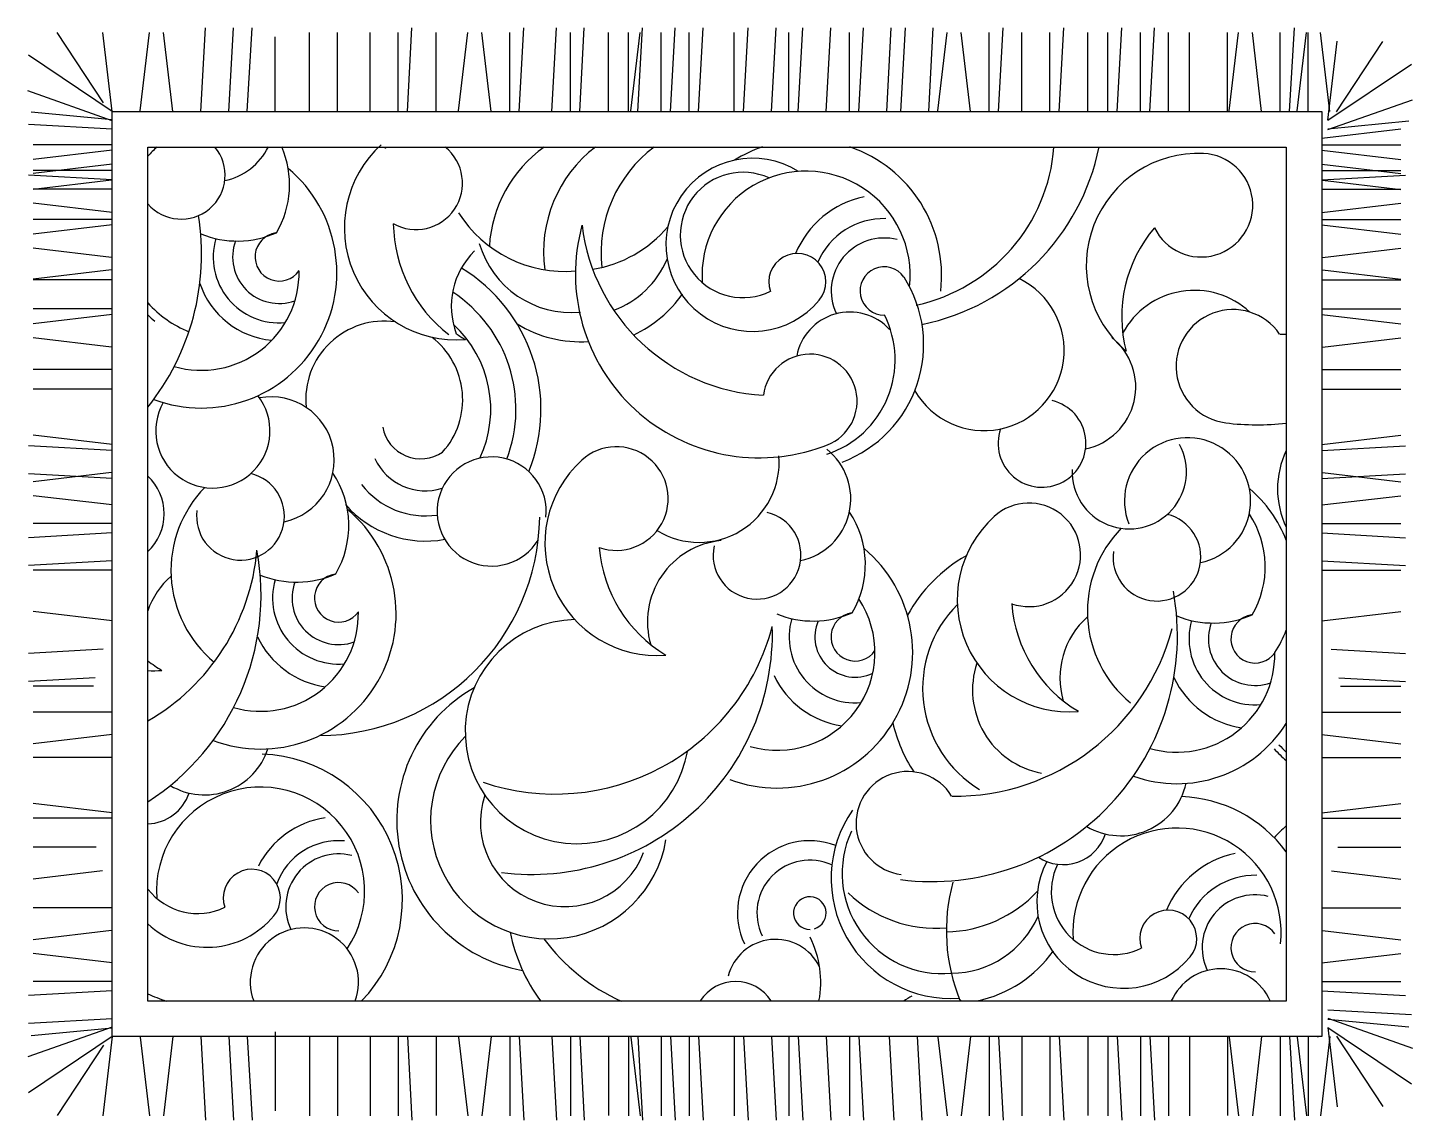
# Model space of a CAD drawing. Header units: inches. Extents: x 10.6 to 53.1, y 14.5 to 39.3.
# Drawn here: x 27.381 to 28.614, y 24.542 to 25.515 of the extents above; entities that cross this region are included whole.
import ezdxf

# ---------------------------------------------------------------- set-up
doc = ezdxf.new("R2010")
doc.units = ezdxf.units.IN
doc.header["$MEASUREMENT"] = 0
doc.layers.add('02', color=2, linetype='Continuous')

msp = doc.modelspace()

# ---------------------------------------------------------------- linework, layer by layer
at = {"layer": '02'}
for p, q in [((27.5352, 25.4402), (27.5393, 25.5147)), ((27.56, 25.4402), (27.5642, 25.5147)), ((27.5766, 25.4402), (27.5808, 25.5147)), ((27.7191, 25.4402), (27.7232, 25.5147)), ((27.8186, 25.4402), (27.8228, 25.5147)), ((27.8477, 25.4402), (27.8518, 25.5147)), ((27.8726, 25.4402), (27.8767, 25.5147)), ((27.9244, 25.4402), (27.9285, 25.5147)), ((27.9534, 25.4402), (27.9576, 25.5147)), ((27.9783, 25.4402), (27.9825, 25.5147)), ((28.0185, 25.4402), (28.0226, 25.5147)), ((28.0433, 25.4402), (28.0475, 25.5147)), ((28.0672, 25.4402), (28.0713, 25.5147)), ((28.0921, 25.4402), (28.0962, 25.5147)), ((28.1211, 25.4402), (28.1253, 25.5147)), ((28.146, 25.4402), (28.1501, 25.5147)), ((28.1585, 25.4402), (28.1626, 25.5147)), ((28.1834, 25.4402), (28.1875, 25.5147)), ((28.2456, 25.4402), (28.2497, 25.5147)), ((28.2995, 25.4402), (28.3037, 25.5147)), ((28.3513, 25.4402), (28.3555, 25.5147)), ((28.3804, 25.4402), (28.3845, 25.5147)), ((28.5048, 25.4402), (28.509, 25.5147)), ((27.4486, 25.4477), (27.4073, 25.5105)), ((27.4563, 25.4402), (27.448, 25.5106)), ((27.4812, 25.4408), (27.4895, 25.5106)), ((27.5103, 25.4402), (27.502, 25.5106)), ((27.6015, 25.4402), (27.6015, 25.5065)), ((27.6319, 25.4402), (27.6319, 25.5106)), ((27.6568, 25.4402), (27.6568, 25.5106)), ((27.6859, 25.4402), (27.6859, 25.5106)), ((27.7108, 25.4402), (27.7108, 25.5106)), ((27.7447, 25.4408), (27.7447, 25.5105)), ((27.7647, 25.4408), (27.773, 25.5106)), ((27.7938, 25.4402), (27.7855, 25.5106)), ((27.8103, 25.4402), (27.8103, 25.5106)), ((27.8643, 25.4402), (27.8643, 25.5106)), ((27.8982, 25.4408), (27.8982, 25.5105)), ((27.9161, 25.4402), (27.9161, 25.5106)), ((27.9182, 25.4408), (27.9265, 25.5106)), ((27.9451, 25.4402), (27.9451, 25.5106)), ((27.97, 25.4402), (27.97, 25.5106)), ((28.0102, 25.4402), (28.0102, 25.5106)), ((28.0589, 25.4402), (28.0589, 25.5106)), ((28.1128, 25.4402), (28.1128, 25.5106)), ((28.1916, 25.4408), (28.1999, 25.5106)), ((28.2207, 25.4402), (28.2124, 25.5106)), ((28.2373, 25.4402), (28.2373, 25.5106)), ((28.2663, 25.4402), (28.2663, 25.5106)), ((28.2912, 25.4402), (28.2912, 25.5106)), ((28.3252, 25.4408), (28.3252, 25.5105)), ((28.343, 25.4402), (28.343, 25.5106)), ((28.3721, 25.4402), (28.3721, 25.5106)), ((28.397, 25.4402), (28.397, 25.5106)), ((28.4157, 25.4402), (28.4157, 25.5106)), ((28.4496, 25.4408), (28.4496, 25.5105)), ((28.4509, 25.4408), (28.4592, 25.5106)), ((28.4799, 25.4402), (28.4716, 25.5106)), ((28.4965, 25.4402), (28.4965, 25.5106)), ((28.5115, 25.4408), (28.5198, 25.5106)), ((28.5214, 25.4402), (28.5214, 25.5106)), ((28.5405, 25.4402), (28.5322, 25.5106)), ((28.5387, 25.4323), (28.547, 25.5026)), ((28.5465, 25.4398), (28.5878, 25.5025)), ((27.4563, 25.4402), (27.3816, 25.4902)), ((28.5387, 25.4323), (28.6134, 25.4823)), ((27.4563, 25.4319), (27.381, 25.4584)), ((28.5387, 25.424), (28.6141, 25.4504)), ((27.4563, 25.4327), (27.3841, 25.4396)), ((27.4563, 25.4244), (27.3818, 25.4286)), ((28.5387, 25.4248), (28.6109, 25.4317)), ((28.5334, 25.4165), (28.6038, 25.4248)), ((27.4563, 25.4057), (27.3859, 25.3974)), ((27.4557, 25.4105), (27.386, 25.4105)), ((28.5334, 25.4057), (28.6038, 25.3974)), ((28.534, 25.4105), (28.6037, 25.4105)), ((27.4563, 25.3932), (27.3859, 25.3849)), ((28.5334, 25.3932), (28.6038, 25.3849)), ((27.4563, 25.3793), (27.3818, 25.3835)), ((27.4563, 25.3876), (27.3859, 25.3876)), ((27.4557, 25.3791), (27.3859, 25.3708)), ((28.5334, 25.3876), (28.6038, 25.3876)), ((28.5334, 25.3793), (28.608, 25.3835)), ((28.534, 25.3791), (28.6038, 25.3708)), ((27.4563, 25.371), (27.3859, 25.371)), ((28.5334, 25.371), (28.6038, 25.371)), ((27.4563, 25.3501), (27.3859, 25.3584)), ((28.5334, 25.3501), (28.6038, 25.3584)), ((27.4557, 25.3441), (27.386, 25.3441)), ((28.534, 25.3441), (28.6037, 25.3441)), ((27.4563, 25.3392), (27.3859, 25.3309)), ((28.5334, 25.3392), (28.6038, 25.3309)), ((27.4557, 25.3102), (27.3859, 25.3185)), ((28.534, 25.3102), (28.6038, 25.3185)), ((27.4557, 25.2993), (27.3859, 25.291)), ((27.4557, 25.2902), (27.386, 25.2902)), ((28.534, 25.2993), (28.6038, 25.291)), ((28.534, 25.2902), (28.6037, 25.2902)), ((27.4563, 25.2594), (27.3859, 25.2511)), ((27.4557, 25.2643), (27.386, 25.2643)), ((28.5334, 25.2594), (28.6038, 25.2511)), ((28.534, 25.2643), (28.6037, 25.2643)), ((27.4557, 25.2303), (27.3859, 25.2386)), ((28.534, 25.2303), (28.6038, 25.2386)), ((27.4557, 25.2103), (27.386, 25.2103)), ((28.534, 25.2103), (28.6037, 25.2103)), ((27.4557, 25.1928), (27.386, 25.1928)), ((28.534, 25.1928), (28.6037, 25.1928)), ((27.4563, 25.1383), (27.3818, 25.1425)), ((27.4563, 25.1437), (27.3859, 25.152)), ((28.5334, 25.1437), (28.6038, 25.152)), ((28.5334, 25.1383), (28.608, 25.1425)), ((27.4563, 25.1135), (27.3818, 25.1176)), ((27.4557, 25.1188), (27.3859, 25.1105)), ((28.5334, 25.1135), (28.608, 25.1176)), ((28.534, 25.1188), (28.6038, 25.1105)), ((27.4563, 25.0898), (27.3859, 25.0981)), ((28.5334, 25.0898), (28.6038, 25.0981)), ((27.4563, 25.0732), (27.3859, 25.0732)), ((28.5334, 25.0732), (28.6038, 25.0732)), ((27.4563, 25.0649), (27.3818, 25.0607)), ((28.5334, 25.0649), (28.608, 25.0607)), ((27.4563, 25.04), (27.3818, 25.0358)), ((27.4563, 25.0317), (27.3859, 25.0317)), ((28.5334, 25.04), (28.608, 25.0358)), ((28.5334, 25.0317), (28.6038, 25.0317)), ((27.4563, 24.9867), (27.3859, 24.995)), ((28.5334, 24.9867), (28.6038, 24.995)), ((27.4481, 24.9613), (27.3818, 24.9576)), ((28.5417, 24.9613), (28.608, 24.9576)), ((27.441, 24.936), (27.3818, 24.9327)), ((28.5487, 24.936), (28.608, 24.9327)), ((27.4396, 24.9286), (27.3859, 24.9286)), ((28.5502, 24.9286), (28.6038, 24.9286)), ((27.4563, 24.9054), (27.386, 24.9054)), ((28.5334, 24.9054), (28.6037, 24.9054)), ((27.4563, 24.8855), (27.3859, 24.8771)), ((28.5334, 24.8855), (28.6038, 24.8771)), ((27.4563, 24.8649), (27.386, 24.8649)), ((28.5334, 24.8649), (28.6037, 24.8649)), ((27.4563, 24.8158), (27.3859, 24.8241)), ((28.5334, 24.8158), (28.6038, 24.8241)), ((27.4563, 24.811), (27.386, 24.811)), ((28.5334, 24.811), (28.6037, 24.811)), ((27.4421, 24.7851), (27.386, 24.7851)), ((28.5476, 24.7851), (28.6037, 24.7851)), ((27.4476, 24.7641), (27.3859, 24.7568)), ((28.5421, 24.7641), (28.6038, 24.7568)), ((27.4557, 24.7311), (27.386, 24.7311)), ((28.534, 24.7311), (28.6037, 24.7311)), ((27.4557, 24.7111), (27.3859, 24.7028)), ((28.534, 24.7111), (28.6038, 24.7028)), ((27.4563, 24.6821), (27.3859, 24.6904)), ((28.5334, 24.6821), (28.6038, 24.6904)), ((27.4563, 24.6655), (27.3859, 24.6655)), ((28.5334, 24.6655), (28.6038, 24.6655)), ((27.4563, 24.6572), (27.3818, 24.653)), ((28.5334, 24.6572), (28.608, 24.653)), ((28.5387, 24.6402), (28.6133, 24.6361)), ((27.4563, 24.6248), (27.381, 24.5984)), ((27.4563, 24.6323), (27.3818, 24.6281)), ((28.5387, 24.6328), (28.6141, 24.6063)), ((28.5387, 24.6319), (28.6109, 24.6251)), ((28.5387, 24.6245), (28.6134, 24.5744)), ((28.5387, 24.6245), (28.547, 24.5541)), ((27.4563, 24.6165), (27.3816, 24.5665)), ((27.4563, 24.624), (27.3841, 24.6171)), ((27.4563, 24.6165), (27.448, 24.5461)), ((27.4812, 24.6159), (27.4895, 24.5461)), ((27.5103, 24.6165), (27.502, 24.5461)), ((27.5352, 24.6165), (27.5393, 24.542)), ((27.56, 24.6165), (27.5642, 24.542)), ((27.5766, 24.6165), (27.5808, 24.542)), ((27.6015, 24.6207), (27.6015, 24.5503)), ((27.6319, 24.6165), (27.6319, 24.5461)), ((27.6568, 24.6165), (27.6568, 24.5461)), ((27.6859, 24.6165), (27.6859, 24.5461)), ((27.7108, 24.6165), (27.7108, 24.5461)), ((27.7191, 24.6165), (27.7232, 24.542)), ((27.7447, 24.6159), (27.7447, 24.5462)), ((27.7647, 24.6159), (27.773, 24.5461)), ((27.7938, 24.6165), (27.7855, 24.5461)), ((27.8103, 24.6165), (27.8103, 24.5461)), ((27.8186, 24.6165), (27.8228, 24.542)), ((27.8477, 24.6165), (27.8518, 24.542)), ((27.8643, 24.6165), (27.8643, 24.5461)), ((27.8726, 24.6165), (27.8767, 24.542)), ((27.8982, 24.6159), (27.8982, 24.5462)), ((27.9161, 24.6165), (27.9161, 24.5461)), ((27.9182, 24.6159), (27.9265, 24.5461)), ((27.9244, 24.6165), (27.9285, 24.542)), ((27.9451, 24.6165), (27.9451, 24.5461)), ((27.9534, 24.6165), (27.9576, 24.542)), ((27.97, 24.6165), (27.97, 24.5461)), ((27.9783, 24.6165), (27.9825, 24.542)), ((28.0102, 24.6165), (28.0102, 24.5461)), ((28.0185, 24.6165), (28.0226, 24.542)), ((28.0433, 24.6165), (28.0475, 24.542)), ((28.0589, 24.6165), (28.0589, 24.5461)), ((28.0672, 24.6165), (28.0713, 24.542)), ((28.0921, 24.6165), (28.0962, 24.542)), ((28.1128, 24.6165), (28.1128, 24.5461)), ((28.1211, 24.6165), (28.1253, 24.542)), ((28.1483, 24.6165), (28.1524, 24.542)), ((28.1732, 24.6165), (28.1773, 24.542)), ((28.1916, 24.6159), (28.1999, 24.5461)), ((28.2207, 24.6165), (28.2124, 24.5461)), ((28.2373, 24.6165), (28.2373, 24.5461)), ((28.2456, 24.6165), (28.2497, 24.542)), ((28.2663, 24.6165), (28.2663, 24.5461)), ((28.2912, 24.6165), (28.2912, 24.5461)), ((28.2995, 24.6165), (28.3037, 24.542)), ((28.3252, 24.6159), (28.3252, 24.5462)), ((28.343, 24.6165), (28.343, 24.5461)), ((28.3513, 24.6165), (28.3555, 24.542)), ((28.3721, 24.6165), (28.3721, 24.5461)), ((28.3804, 24.6165), (28.3845, 24.542)), ((28.397, 24.6165), (28.397, 24.5461)), ((28.4157, 24.6165), (28.4157, 24.5461)), ((28.4496, 24.6159), (28.4496, 24.5462)), ((28.4509, 24.6159), (28.4592, 24.5461)), ((28.4799, 24.6165), (28.4716, 24.5461)), ((28.4965, 24.6165), (28.4965, 24.5461)), ((28.5048, 24.6165), (28.509, 24.542)), ((28.5115, 24.6159), (28.5198, 24.5461)), ((28.5214, 24.6165), (28.5214, 24.5461)), ((28.5297, 24.6165), (28.5298, 24.6159)), ((28.5405, 24.6165), (28.5322, 24.5461)), ((28.5465, 24.6169), (28.5878, 24.5542)), ((27.4486, 24.609), (27.4073, 24.5462))]:
    msp.add_line(p, q, dxfattribs=at)
for points in [[(28.5334, 25.4402), (28.5334, 24.6165), (27.4563, 24.6165), (27.4563, 25.4402)], [(28.5018, 25.4085), (28.5018, 24.6482), (27.488, 24.6482), (27.488, 25.4085)]]:
    msp.add_lwpolyline(points, close=True, dxfattribs=at)
for centre, radius, start, end in [((27.5177, 25.3834), 0.0391, 220.5516, 39.9723), ((27.5614, 25.3351), 0.0982, 131.6319, 138.3969), ((27.545, 25.4336), 0.0562, 281.7675, 333.5242), ((27.5297, 25.375), 0.0845, 329.5212, 23.3736), ((27.7628, 25.3365), 0.0998, 132.0778, 274.5854), ((27.7268, 25.3764), 0.0414, 129.1228, 132.0778), ((27.7268, 25.3764), 0.0414, 240.7273, 50.8772), ((27.9093, 25.3131), 0.1174, 125.6859, 176.5568), ((27.9578, 25.3152), 0.1174, 127.3756, 187.8142), ((28.0091, 25.3144), 0.1174, 126.7567, 186.4196), ((28.0742, 25.2943), 0.1207, 108.8032, 121.8057), ((28.0742, 25.2943), 0.1207, 353.2877, 71.1968), ((28.1394, 25.4203), 0.156, 282.1993, 355.6673), ((28.1367, 25.4489), 0.2025, 281.5889, 348.5131), ((28.4235, 25.303), 0.0998, 87.4059, 229.9135), ((28.4259, 25.3567), 0.0461, 205.892, 87.4059), ((27.5356, 25.2968), 0.1207, 249.5181, 50.13), ((28.0265, 25.3214), 0.0771, 57.9734, 320.4245), ((28.018, 25.3302), 0.0558, 65.376, 295.9658), ((28.0742, 25.2943), 0.0927, 353.6034, 184.035), ((28.1437, 25.2804), 0.0857, 101.8812, 157.1494), ((27.3169, 25.3136), 0.219, 321.3552, 8.9301), ((27.8334, 25.342), 0.1268, 180.7925, 232.3704), ((27.8593, 25.4098), 0.112, 212.256, 274.9155), ((28.1437, 25.2804), 0.0644, 88.6784, 156.5426), ((27.5677, 25.4107), 0.0859, 247.8056, 293.8818), ((27.605, 25.3107), 0.0588, 163.9174, 275.1537), ((27.605, 25.3107), 0.0215, 98.1735, 325.176), ((28.0326, 25.2956), 0.1638, 164.6868, 290.2894), ((28.046, 25.3598), 0.1726, 186.9802, 266.7058), ((27.8663, 25.4093), 0.1111, 279.2755, 319.7677), ((28.1437, 25.2804), 0.0471, 75.6897, 205.4965), ((28.4775, 25.2574), 0.1222, 139.5684, 194.5414), ((27.605, 25.3107), 0.0415, 159.9926, 289.5699), ((27.827, 25.2667), 0.0688, 134.2778, 200.7606), ((27.8652, 25.3466), 0.0855, 196.2822, 275.4135), ((27.8731, 25.342), 0.0843, 290.7538, 336.6415), ((28.0664, 25.2884), 0.0254, 320.4245, 199.4242), ((27.5356, 25.2968), 0.0871, 253.984, 1.0468), ((27.6909, 25.1749), 0.1472, 337.9085, 58.7285), ((28.0671, 25.2327), 0.1118, 290.619, 32.4959), ((28.1437, 25.2804), 0.0215, 34.824, 270.7313), ((28.2327, 25.2273), 0.0713, 210.0861, 63.8943), ((27.605, 25.3107), 0.0745, 198.5, 264.8601), ((27.6909, 25.1749), 0.1249, 339.2372, 56.7068), ((27.8731, 25.342), 0.1115, 295.2357, 324.7506), ((28.42, 25.2083), 0.0726, 47.202, 151.662), ((27.5614, 25.3351), 0.0982, 221.6031, 248.0075), ((27.5614, 25.3351), 0.1057, 226.0115, 230.4958), ((27.6985, 25.1836), 0.0699, 81.8358, 185.5126), ((28.1132, 25.2134), 0.0482, 42.811, 169.2281), ((28.0651, 25.219), 0.0884, 288.152, 26.8909), ((28.4543, 25.2132), 0.0506, 34.6357, 262.7865), ((27.6909, 25.1749), 0.1025, 334.8712, 47.4654), ((27.8334, 25.342), 0.1222, 234.6671, 239.2133), ((27.8731, 25.342), 0.1069, 238.2473, 273.8821), ((28.4963, 25.4373), 0.1954, 269.9003, 271.6111), ((27.6985, 25.1836), 0.0699, 318.0684, 52.4966), ((28.3116, 25.1948), 0.0562, 281.7675, 51.7735), ((28.0777, 25.1822), 0.0419, 286.2638, 172.7831), ((27.5459, 25.1558), 0.0509, 150.3382, 38.0664), ((27.5978, 25.1299), 0.0562, 281.7675, 100.6146), ((28.2843, 25.1447), 0.0391, 160.7374, 76.4231), ((27.7311, 25.1654), 0.0345, 190.3935, 304.1566), ((28.4754, 25.3802), 0.219, 262.7865, 276.9103), ((28.362, 25.1194), 0.0509, 177.8128, 28.4665), ((28.4139, 25.0935), 0.0562, 281.7675, 201.2805), ((27.7353, 25.1523), 0.0499, 205.153, 287.3615), ((27.7942, 25.084), 0.0486, 353.978, 328.4545), ((27.9414, 25.0556), 0.0998, 132.0778, 274.5854), ((27.9053, 25.0955), 0.0461, 250.5639, 132.0778), ((27.9789, 25.1278), 0.0713, 238.3793, 4.6428), ((28.0578, 25.0953), 0.0562, 281.7675, 51.7735), ((28.5722, 25.1041), 0.0782, 154.1219, 205.8781), ((27.5705, 25.0798), 0.0391, 172.6875, 76.4231), ((27.5825, 25.0714), 0.0845, 329.5212, 33.6674), ((27.4565, 25.0819), 0.0461, 313.1501, 46.8499), ((27.6143, 25.0315), 0.1057, 135.6167, 230.4958), ((27.7353, 25.1523), 0.0722, 217.8882, 278.2508), ((28.3974, 25.0184), 0.1118, 20.9365, 50.0073), ((27.5884, 24.9932), 0.1207, 249.5181, 50.13), ((27.7353, 25.1523), 0.0946, 221.0893, 280.3763), ((28.0305, 25.0451), 0.0391, 167.8852, 76.4231), ((28.0425, 25.0367), 0.0845, 329.5212, 33.6674), ((28.2726, 25.0454), 0.0461, 250.5639, 132.0778), ((28.3866, 25.0434), 0.0391, 172.6875, 76.4231), ((28.3986, 25.0349), 0.0845, 329.5212, 33.6674), ((27.64, 25.0815), 0.197, 270.2701, 359.2599), ((28.3086, 25.0055), 0.0998, 132.0778, 274.5854), ((28.4304, 24.9951), 0.1057, 135.6167, 230.4958), ((28.0055, 24.9858), 0.0726, 95.4996, 196.3339), ((27.3906, 25.067), 0.1954, 299.8857, 354.838), ((27.3698, 25.01), 0.219, 302.662, 10.3931), ((28.0119, 25.0611), 0.1222, 184.2403, 239.2133), ((28.0484, 24.9585), 0.1207, 249.5181, 50.13), ((28.2835, 24.9266), 0.1356, 119.457, 151.365), ((27.5567, 24.9721), 0.0726, 131.432, 161.2494), ((27.6206, 25.107), 0.0859, 247.8056, 293.8818), ((27.6579, 25.007), 0.0588, 163.9174, 275.1537), ((27.6579, 25.007), 0.0415, 159.9926, 289.5699), ((27.6579, 25.007), 0.0215, 98.1735, 325.176), ((28.1859, 24.9735), 0.219, 262.7865, 10.3931), ((27.5884, 24.9932), 0.0871, 253.984, 1.0468), ((28.0484, 24.9585), 0.0871, 253.984, 33.2061), ((28.2835, 24.9266), 0.1055, 134.9718, 238.6541), ((28.3792, 25.0111), 0.1222, 184.2403, 239.2133), ((27.8704, 24.888), 0.0998, 91.2884, 350.2576), ((27.8506, 25.0324), 0.2, 251.3223, 345.324), ((27.8298, 24.9753), 0.2144, 262.7865, 1.7169), ((28.0805, 25.0724), 0.0859, 247.8056, 293.8818), ((28.1179, 24.9724), 0.0588, 163.9174, 275.1537), ((28.1179, 24.9724), 0.0359, 156.6572, 295.8543), ((28.1179, 24.9724), 0.0215, 98.1735, 325.176), ((28.3728, 24.9357), 0.0726, 131.432, 196.3339), ((28.4367, 25.0706), 0.0859, 247.8056, 293.8818), ((28.474, 24.9706), 0.0588, 163.9174, 275.1537), ((28.474, 24.9706), 0.0415, 159.9926, 289.5699), ((28.474, 24.9706), 0.0215, 98.1735, 325.176), ((27.6579, 25.007), 0.0801, 205.5394, 261.4577), ((28.2067, 25.0306), 0.2, 269.184, 345.324), ((28.3974, 25.0184), 0.1118, 327.5041, 339.0635), ((28.4045, 24.9568), 0.0871, 253.984, 1.0468), ((27.5631, 25.0475), 0.1222, 232.1091, 239.2133), ((28.2976, 24.925), 0.0752, 161.3434, 259.4541), ((27.4925, 25.042), 0.0998, 267.401, 274.5854), ((28.1179, 24.9724), 0.0801, 205.5394, 261.4577), ((28.474, 24.9706), 0.0801, 205.5394, 261.4577), ((27.8453, 24.809), 0.1356, 119.457, 259.9754), ((28.2835, 24.9266), 0.1356, 193.149, 213.2676), ((27.8453, 24.809), 0.1055, 134.9718, 350.6287), ((28.4045, 24.9568), 0.1151, 250.2706, 327.6684), ((27.5384, 24.8912), 0.0595, 239.2739, 341.8938), ((28.5624, 24.9349), 0.0946, 221.0893, 230.1427), ((28.5624, 24.9349), 0.089, 221.0893, 227.0686), ((27.5849, 24.7383), 0.1298, 316.0429, 87.771), ((28.1647, 24.8065), 0.046, 31.7025, 262.7865), ((27.5884, 24.746), 0.0927, 326.3475, 184.035), ((28.3545, 24.8548), 0.0595, 239.2739, 347.5859), ((27.487, 24.8456), 0.0396, 271.4795, 341.9929), ((27.8594, 24.8074), 0.0752, 161.3434, 338.8579), ((28.4045, 24.7095), 0.1207, 36.3099, 88.0536), ((27.6579, 24.7321), 0.0801, 98.5423, 153.1254), ((28.2034, 24.7573), 0.1069, 145.3598, 273.8821), ((28.1955, 24.7618), 0.0892, 155.1073, 275.1925), ((28.3031, 24.8092), 0.0396, 236.1894, 341.9929), ((28.4045, 24.7095), 0.0927, 353.6034, 184.035), ((28.5624, 24.7314), 0.0946, 129.8573, 138.9107), ((27.6579, 24.7321), 0.0588, 84.8463, 159.7172), ((28.0775, 24.7265), 0.0644, 68.9898, 205.3035), ((27.6579, 24.7321), 0.0471, 75.6897, 205.4965), ((28.0775, 24.7265), 0.0471, 65.3225, 205.4965), ((28.3568, 24.7366), 0.0771, 152.4341, 320.4245), ((28.474, 24.6957), 0.0857, 101.8812, 157.1494), ((27.5806, 24.7401), 0.0254, 320.4245, 199.4242), ((28.3483, 24.7454), 0.0558, 154.0932, 295.9658), ((28.474, 24.6957), 0.0644, 88.6784, 156.5426), ((27.5322, 24.7819), 0.0558, 217.5735, 295.9658), ((27.6579, 24.7321), 0.0215, 34.824, 270.7313), ((28.3629, 24.7108), 0.1638, 164.6868, 202.4766), ((28.0775, 24.7265), 0.0145, 286.4312, 270.7313), ((28.1896, 24.825), 0.112, 225.9985, 274.9155), ((28.1966, 24.8246), 0.1149, 271.277, 316.9316), ((28.474, 24.6957), 0.0471, 75.6897, 205.4965), ((27.5407, 24.7731), 0.0771, 226.8415, 320.4245), ((28.2034, 24.7573), 0.0843, 270.1427, 336.6415), ((28.3967, 24.7037), 0.0254, 320.4245, 199.4242), ((27.6274, 24.6651), 0.0482, 339.5008, 200.4992), ((28.474, 24.6957), 0.0215, 34.824, 270.7313), ((27.9664, 24.7416), 0.1591, 191.6915, 215.9417), ((27.9798, 24.8058), 0.1726, 216.3319, 245.98), ((28.047, 24.6595), 0.0436, 25.755, 165.7953), ((27.9989, 24.665), 0.0884, 349.0464, 26.8909), ((28.2034, 24.7573), 0.1115, 282.024, 324.7506), ((28.4697, 24.8355), 0.1504, 282.1993, 282.3064), ((28.4435, 24.6287), 0.0482, 23.8659, 156.1341), ((28.0115, 24.6283), 0.0373, 32.2721, 147.7279), ((27.5602, 24.8114), 0.1726, 245.2757, 251.0712), ((28.2161, 24.5629), 0.1015, 117.981, 122.8745), ((28.2595, 24.5593), 0.1015, 117.981, 118.9099)]:
    msp.add_arc(centre, radius, start, end, dxfattribs=at)

doc.saveas('drawing.dxf')
